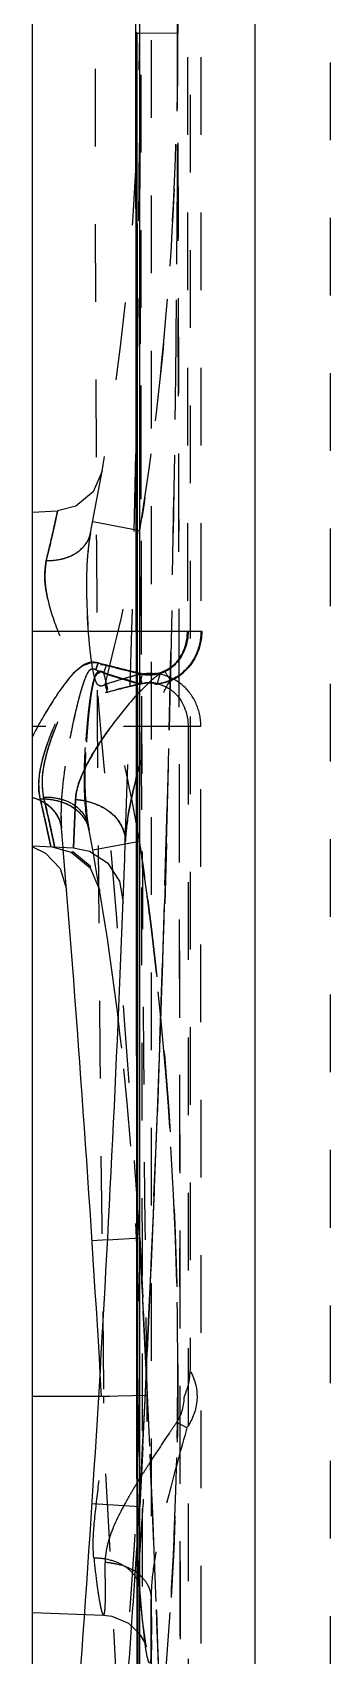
# Model space of a CAD drawing. Header units: millimetres. Extents: x 1147 to 12155, y -6137 to -4403.
# Drawn here: x 4469.75 to 4476.03, y -5292.88 to -5258.75 of the extents above; entities that cross this region are included whole.
import ezdxf

# ---------------------------------------------------------------- set-up
doc = ezdxf.new("R2010")
doc.units = ezdxf.units.MM
doc.header["$LTSCALE"] = 16.335
doc.linetypes.add('HIDDEN', pattern=[0.2, 0.1, -0.1])
doc.layers.get('0').update_dxf_attribs({"linetype": 'CONTINUOUS'})
doc.layers.add('DEFAULT_2', color=8, linetype='HIDDEN')

msp = doc.modelspace()

# ---------------------------------------------------------------- linework, layer by layer
at = {"color": 7, "linetype": 'Continuous'}
for p, q in [((4474.44, -5400.96), (4474.44, -5116.583)), ((4471.999, -5119.544), (4471.999, -5397.999)), ((4469.746, -5275.852), (4469.746, -5185.383)), ((4471.884, -5220.663), (4471.947, -5296.833)), ((4471.946, -5258.752), (4471.927, -5258.758)), ((4469.746, -5271.34), (4471.938, -5271.34)), ((4470.609, -5275.899), (4470.656, -5274.883)), ((4469.746, -5275.854), (4470.609, -5275.899)), ((4469.746, -5275.881), (4470.021, -5276.01)), ((4469.746, -5354.281), (4469.746, -5275.881)), ((4470.021, -5276.01), (4470.329, -5276.337)), ((4470.132, -5275.874), (4470.565, -5275.987)), ((4470.565, -5275.987), (4470.962, -5276.319)), ((4470.329, -5276.337), (4470.464, -5276.765)), ((4470.962, -5276.319), (4471.165, -5276.796)), ((4471.579, -5276.597), (4471.656, -5277.046)), ((4471.327, -5284.146), (4471.003, -5284.167)), ((4471.003, -5289.684), (4472.007, -5289.749))]:
    msp.add_line(p, q, dxfattribs=at)
msp.add_lwpolyline([(4470.609, -5275.899), (4470.946, -5275.971), (4471.329, -5276.217), (4471.579, -5276.597)], dxfattribs=at)
for centre, radius, start, end in [((3995.337, -5258.772), 476.67, 355.28382, 357.95506), ((3995.337, -5315.08), 476.67, 3.3817, 4.71166), ((4410.608, -5286.926), 61.398, 6.36964, 10.23074), ((3995.337, -5258.772), 477.675, 355.32448, 356.17559)]:
    msp.add_arc(centre, radius, start, end, dxfattribs=at)
for points, knots in [([(4471.946, -5258.752), (4471.949, -5261.929), (4471.96, -5274.627), (4471.964, -5287.326), (4471.965, -5296.848)], [0, 0, 0, 0, 0.25015, 1, 1, 1, 1]), ([(4471.938, -5272.692), (4471.775, -5272.871), (4471.476, -5273.236), (4471.085, -5273.794), (4470.785, -5274.33), (4470.663, -5274.706), (4470.656, -5274.883)], [0, 0, 0, 0, 0.282331, 0.549922, 0.793373, 1, 1, 1, 1]), ([(4471.936, -5274.422), (4471.876, -5274.655), (4471.774, -5275.103), (4471.711, -5275.561), (4471.703, -5275.781)], [0, 0, 0, 0, 0.522481, 1, 1, 1, 1]), ([(4470.656, -5274.883), (4470.799, -5274.891), (4471.078, -5274.957), (4471.437, -5275.155), (4471.658, -5275.454), (4471.707, -5275.679), (4471.703, -5275.781)], [0, 0, 0, 0, 0.284736, 0.560076, 0.797815, 1, 1, 1, 1])]:
    msp.add_open_spline(points, degree=3, knots=knots, dxfattribs=at)
at = {"layer": 'DEFAULT_2', "color": 8, "linetype": 'HIDDEN'}
for p, q in [((4476.029, -5388.431), (4476.029, -5129.112)), ((4472.811, -5258.768), (4472.66, -5159.755)), ((4472.256, -5316.089), (4472.256, -5201.454)), ((4472.729, -5215.199), (4472.811, -5258.768)), ((4472.721, -5216.046), (4472.811, -5258.768)), ((4473.069, -5230.663), (4473.069, -5286.883)), ((4473.013, -5246.203), (4473.013, -5271.34)), ((4473.297, -5246.203), (4473.297, -5271.34)), ((4472.811, -5258.768), (4472.007, -5258.772)), ((4471.214, -5267.978), (4471.026, -5268.411)), ((4471.026, -5268.411), (4470.661, -5268.711)), ((4469.746, -5268.838), (4470.276, -5268.81)), ((4470.267, -5268.854), (4470.276, -5268.81)), ((4470.267, -5268.854), (4470.276, -5268.81)), ((4470.661, -5268.711), (4470.276, -5268.81)), ((4471.02, -5269.035), (4472.007, -5269.227)), ((4471.938, -5271.34), (4473.315, -5271.34)), ((4471.08, -5272.159), (4471.133, -5272.012)), ((4471.254, -5272.219), (4471.307, -5272.061)), ((4472.059, -5272.246), (4472.007, -5272.443)), ((4472.059, -5272.445), (4472.007, -5272.249)), ((4471.328, -5272.624), (4471.276, -5272.466)), ((4473.297, -5273.351), (4469.746, -5273.351)), ((4473.027, -5273.351), (4473.013, -5384.107)), ((4473.315, -5384.107), (4473.297, -5273.351)), ((4470.656, -5274.883), (4470.609, -5275.899)), ((4470.656, -5274.883), (4470.609, -5275.899)), ((4470.609, -5275.899), (4470.656, -5274.883)), ((4470.132, -5275.874), (4470.077, -5275.611)), ((4470.132, -5275.874), (4470.077, -5275.611)), ((4470.213, -5275.878), (4470.182, -5275.725)), ((4470.213, -5275.878), (4470.182, -5275.725)), ((4472.007, -5275.768), (4471.017, -5275.948)), ((4472.569, -5275.81), (4472.532, -5277.075)), ((4472.57, -5275.81), (4472.533, -5277.075)), ((4469.746, -5275.881), (4469.746, -5275.852)), ((4470.565, -5275.987), (4470.6, -5275.978)), ((4470.6, -5275.978), (4470.965, -5276.28)), ((4470.965, -5276.28), (4470.962, -5276.319)), ((4471.327, -5284.146), (4472.007, -5284.102)), ((4472.007, -5284.102), (4472.071, -5285.353)), ((4469.746, -5287.428), (4472.947, -5287.428)), ((4471.248, -5287.428), (4472.164, -5287.412)), ((4472.07, -5288.503), (4472.007, -5289.749)), ((4472.07, -5288.503), (4472.007, -5289.749)), ((4472.008, -5291.494), (4471.999, -5291.234)), ((4472.247, -5291.692), (4472.256, -5292.444)), ((4472.248, -5292.444), (4472.247, -5291.692)), ((4469.746, -5291.981), (4471.246, -5292.033)), ((4471.246, -5292.033), (4471.42, -5292.055)), ((4471.42, -5292.055), (4471.77, -5292.205)), ((4471.77, -5292.205), (4471.999, -5292.422)), ((4472.003, -5292.426), (4472.117, -5292.621)), ((4472.248, -5292.718), (4472.248, -5292.444)), ((4472.117, -5292.621), (4472.142, -5292.688)), ((4472.251, -5296.833), (4472.248, -5292.718))]:
    msp.add_line(p, q, dxfattribs=at)
msp.add_lwpolyline([(4472.142, -5292.688), (4472.147, -5292.704), (4472.147, -5292.702), (4472.136, -5292.642), (4472.119, -5292.535), (4472.098, -5292.387), (4472.076, -5292.2), (4472.052, -5291.975), (4472.028, -5291.718), (4472.008, -5291.493)], dxfattribs=at)
for centre, radius, start, end in [((41540.038, -5139.155), 37068.225, 180.0707969, 180.1848899), ((3875.297, -5258.772), 597.513, 357.028242, 2.971758), ((6756.23, -5258.772), 2285.162, 179.281472, 180.718528), ((3995.337, -5258.772), 476.67, 357.95506, 2.04494), ((3872.108, -5258.755), 600.703, 359.99845, 1.623812), ((3869.444, -5258.735), 603.365, 359.99656, 1.61478), ((4418.15, -5258.772), 53.857, 348.7509, 11.2491), ((-7884.047, -5298.644), 12356.118, 359.8061967, 0.1848899), ((3872.593, -5258.8), 600.217, 358.376093, 0.002816), ((3869.375, -5258.817), 603.434, 358.386303, 0.00434), ((-10973.692, -5298.639), 15446.554, 359.7804772, 0.1478921), ((-10973.552, -5298.639), 15446.414, 359.7804743, 0.1478926), ((-7884.056, -5298.644), 12356.922, 359.9828564, 0.1848928), ((-10989.834, -5298.665), 15462.697, 0.0000757, 0.1478335), ((4420.9, -5260.808), 51.795, 350.6449, 350.9362), ((4418.15, -5258.772), 54.863, 345.5457, 349.0136), ((4478.619, -5274.775), 7.98, 159.7393, 160.8602), ((4475.35, -5257.252), 15.351, 254.7318, 256.609), ((4475.35, -5257.125), 15.467, 254.8754, 256.7094), ((3995.337, -5315.08), 477.675, 3.71825, 5.1552), ((4410.608, -5286.926), 62.404, 10.2993, 13.63105), ((4476.435, -5256.135), 16.897, 252.1447, 254.0361), ((4476.503, -5256.048), 17.01, 252.037, 253.9078), ((4476.263, -5287.993), 16.308, 105.9178, 107.808), ((4477.479, -5252.552), 20.63, 253.9854, 254.4186), ((4476.119, -5257.071), 15.912, 254.2052, 254.7666), ((4477.579, -5252.382), 20.83, 253.8572, 254.2875), ((4477.326, -5291.653), 20.12, 105.5328, 105.9698), ((4475.96, -5254.73), 17.945, 256.5779, 257.0488), ((4476.056, -5254.16), 18.522, 256.6982, 257.1543), ((4475.961, -5254.582), 18.081, 256.6792, 257.1455), ((4476.289, -5253.146), 19.555, 257.1448, 257.5246), ((4476.801, -5250.896), 21.87, 257.1524, 257.478), ((4476.278, -5253.349), 19.363, 257.0479, 257.4156), ((4477.176, -5291.116), 19.562, 105.3235, 105.5316), ((3876.693, -5258.79), 596.118, 357.023071, 358.693276), ((3885.813, -5259.144), 586.992, 357.011318, 358.707476), ((3881.463, -5258.975), 591.345, 357.137868, 358.700702), ((4463.12, -5269.759), 9.643, 343.8262, 345.0333), ((4465.822, -5276.368), 7.91, 30.2429, 31.9352), ((4475.314, -5287.309), 15.215, 103.4162, 105.1867), ((4475.948, -5289.926), 17.908, 102.9379, 103.4449), ((4477.351, -5253.012), 20.152, 254.4196, 254.6215), ((4476.515, -5255.621), 17.415, 254.7622, 254.9956), ((4477.443, -5252.866), 20.327, 254.2884, 254.4887), ((4476.305, -5291.478), 19.501, 102.5746, 102.9394), ((4476.06, -5276.455), 5.581, 136.6958, 137.6193), ((4475.974, -5276.375), 5.464, 136.7, 137.6294), ((4475.506, -5275.934), 4.821, 135.9307, 136.6942), ((4489.101, -5278.843), 17.726, 164.2196, 164.7579), ((4486.625, -5278.172), 15.16, 164.7443, 165.6848), ((4432.006, -5283.805), 38.943, 12.1473, 13.2661), ((4432.333, -5283.734), 38.609, 12.1467, 13.2751), ((4428.435, -5284.527), 42.665, 12.233, 13.135), ((4428.482, -5284.517), 42.616, 12.2327, 13.1361), ((4437.576, -5282.539), 33.31, 12.0088, 12.2218), ((4437.667, -5282.519), 33.217, 12.0082, 12.2214), ((3995.337, -5315.08), 476.67, 4.71166, 4.76494), ((4470.196, -5275.699), 0.767, 33.2857, 43.6883), ((4410.608, -5286.926), 61.398, 10.23074, 10.8027), ((4470.326, -5275.642), 0.624, 10.7508, 16.9083), ((4443.594, -5281.261), 27.158, 11.7613, 12.0133), ((4443.74, -5281.229), 27.009, 11.7593, 12.0129), ((4398.466, -5286.537), 74.325, 7.99219, 8.33106), ((4403.471, -5285.958), 69.289, 8.09301, 8.45644), ((4404.27, -5285.871), 68.486, 8.11352, 8.48269), ((4398.099, -5286.589), 74.696, 7.38061, 7.99196), ((4402.654, -5286.073), 70.114, 7.44108, 8.09243), ((4403.422, -5285.991), 69.342, 7.45566, 8.11291), ((3905.87, -5259.895), 566.923, 357.1521, 358.26344), ((3892.084, -5259.375), 580.718, 357.171043, 358.253392), ((4394.871, -5286.926), 77.94, 352.67921, 7.32137), ((4410.608, -5286.926), 61.398, 349.1973, 6.36964), ((3874.781, -5315.08), 598.029, 357.030804, 2.969196), ((3882.588, -5314.868), 590.221, 0.65952, 2.987961), ((3902.698, -5313.974), 570.092, 2.83872, 3.00357), ((3881.098, -5314.85), 591.708, 1.746657, 2.857372), ((3892.3, -5314.461), 580.501, 1.742115, 2.835889), ((3995.337, -5315.08), 476.67, 357.43435, 3.3817), ((3901.675, -5259.823), 571.116, 356.99643, 357.16849), ((3923.488, -5260.723), 549.286, 356.97095, 357.14707), ((4468.924, -5295.157), 8.151, 59.9848, 61.7031), ((4488.033, -5299.133), 18.875, 147.8206, 148.2164), ((4495.536, -5303.865), 27.745, 147.2599, 147.8008), ((4483.317, -5296.228), 13.336, 148.602, 149.0951), ((4485.271, -5297.421), 15.625, 148.2186, 148.6034), ((3995.337, -5258.772), 477.675, 356.17559, 356.28175), ((4473.48, -5291.091), 2.218, 163.4955, 166.1132), ((4473.723, -5291.163), 2.471, 161.1224, 163.4996), ((4430.749, -5291.86), 40.538, 0.8015, 1.3157), ((4471.253, -5292.232), 1.303, 83.6086, 88.9424), ((4471.374, -5291.918), 0.964, 53.3817, 59.7535), ((4471.417, -5291.859), 0.891, 48.6084, 53.354), ((4477.944, -5291.252), 5.945, 179.9271, 182.3464), ((4476.662, -5291.299), 4.662, 182.4102, 183.4442), ((4471.466, -5291.804), 0.817, 41.0548, 48.6294), ((4501.534, -5289.138), 29.626, 184.727, 185.0352), ((4497.441, -5289.504), 25.517, 185.024, 185.6127), ((4475.35, -5291.664), 3.103, 178.9863, 180.5224), ((4493.087, -5289.933), 21.142, 185.6074, 186.1741), ((4486.7, -5290.637), 14.716, 186.1254, 187.2307), ((4456.67, -5292.448), 15.586, 359.609, 0.0168)]:
    msp.add_arc(centre, radius, start, end, dxfattribs=at)
for points, knots in [([(4472.164, -5287.412), (4472.042, -5277.866), (4472.026, -5258.772), (4472.042, -5239.677), (4472.164, -5230.131)], [0, 0, 0, 0, 0.5, 1, 1, 1, 1]), ([(4472.007, -5269.227), (4472.292, -5267.502), (4472.682, -5264.02), (4472.868, -5258.772), (4472.683, -5253.523), (4472.287, -5250.042), (4472.007, -5248.316)], [0, 0, 0, 0, 0.249968, 0.500004, 0.750024, 1, 1, 1, 1]), ([(4472.007, -5248.316), (4472.288, -5250.042), (4472.683, -5253.523), (4472.806, -5257.023), (4472.806, -5258.772)], [0, 0, 0, 0, 0.499951, 1, 1, 1, 1]), ([(4471.927, -5258.758), (4471.927, -5258.76), (4471.937, -5258.761), (4471.959, -5258.766), (4471.987, -5258.768), (4472.007, -5258.769)], [0, 0, 0, 0, 0.071575, 0.260137, 1, 1, 1, 1]), ([(4472.806, -5258.772), (4472.806, -5260.477), (4472.688, -5263.888), (4472.317, -5267.283), (4472.049, -5268.967)], [0, 0, 0, 0, 0.500052, 1, 1, 1, 1]), ([(4470.276, -5268.81), (4470.276, -5268.816), (4470.268, -5268.839), (4470.26, -5268.891), (4470.241, -5268.977), (4470.203, -5269.154), (4470.135, -5269.451), (4470.074, -5269.709), (4470.038, -5269.856)], [0, 0, 0, 0, 0.016893, 0.066754, 0.148542, 0.261213, 0.575055, 1, 1, 1, 1]), ([(4470.276, -5268.81), (4470.273, -5268.815), (4470.272, -5268.84), (4470.258, -5268.891), (4470.242, -5268.977), (4470.202, -5269.154), (4470.135, -5269.452), (4470.074, -5269.709), (4470.038, -5269.856)], [0, 0, 0, 0, 0.016898, 0.066783, 0.148603, 0.261305, 0.575163, 1, 1, 1, 1]), ([(4470.038, -5269.856), (4470.068, -5269.735), (4470.147, -5269.402), (4470.223, -5269.067), (4470.267, -5268.854)], [0, 0, 0, 0, 0.364631, 1, 1, 1, 1]), ([(4470.038, -5269.856), (4470.155, -5269.861), (4470.382, -5269.834), (4470.751, -5269.69), (4470.939, -5269.442), (4470.972, -5269.278)], [0, 0, 0, 0, 0.297382, 0.573308, 1, 1, 1, 1]), ([(4471.276, -5272.466), (4471.254, -5272.482), (4471.205, -5272.508), (4471.121, -5272.48), (4471.08, -5272.397), (4471.042, -5272.267), (4471.006, -5272.087), (4470.976, -5271.866), (4470.951, -5271.641), (4470.924, -5271.338), (4470.899, -5270.963), (4470.884, -5270.518), (4470.887, -5269.956), (4470.919, -5269.542), (4470.972, -5269.278)], [0, 0, 0, 0, 0.024316, 0.045237, 0.070618, 0.101707, 0.166591, 0.23262, 0.29981, 0.367448, 0.501656, 0.633473, 0.761532, 1, 1, 1, 1]), ([(4470.465, -5269.796), (4470.557, -5269.765), (4470.727, -5269.68), (4470.855, -5269.538), (4470.9, -5269.462)], [0, 0, 0, 0, 0.524459, 1, 1, 1, 1]), ([(4470.923, -5269.6), (4470.895, -5269.848), (4470.881, -5270.231), (4470.89, -5270.748), (4470.91, -5271.15), (4470.936, -5271.488), (4470.964, -5271.758), (4470.987, -5271.959), (4471.018, -5272.155), (4471.053, -5272.313), (4471.091, -5272.425), (4471.137, -5272.49), (4471.213, -5272.505), (4471.256, -5272.481), (4471.276, -5272.466)], [0, 0, 0, 0, 0.245507, 0.374652, 0.506439, 0.639988, 0.706828, 0.772865, 0.837772, 0.901701, 0.930998, 0.954526, 0.975407, 1, 1, 1, 1]), ([(4470.01, -5270.28), (4470.008, -5270.243), (4470.005, -5270.101), (4470.021, -5269.96), (4470.038, -5269.856)], [0, 0, 0, 0, 0.261814, 1, 1, 1, 1]), ([(4470.01, -5270.28), (4470.008, -5270.243), (4470.005, -5270.101), (4470.021, -5269.96), (4470.038, -5269.856)], [0, 0, 0, 0, 0.261814, 1, 1, 1, 1]), ([(4470.038, -5269.856), (4470.023, -5269.963), (4469.996, -5270.189), (4470.05, -5270.682), (4470.216, -5271.189), (4470.432, -5271.708), (4470.597, -5272.042), (4470.753, -5272.305), (4470.89, -5272.491), (4471.081, -5272.649), (4471.25, -5272.639), (4471.328, -5272.624)], [0, 0, 0, 0, 0.097891, 0.205411, 0.447988, 0.579922, 0.716681, 0.786436, 0.856992, 0.927971, 1, 1, 1, 1]), ([(4470.067, -5270.654), (4470.06, -5270.622), (4470.033, -5270.499), (4470.015, -5270.374), (4470.01, -5270.28)], [0, 0, 0, 0, 0.258877, 1, 1, 1, 1]), ([(4473.315, -5271.34), (4473.315, -5271.504), (4473.249, -5271.834), (4472.953, -5272.242), (4472.506, -5272.476), (4472.167, -5272.485), (4472.007, -5272.453)], [0, 0, 0, 0, 0.251479, 0.500104, 0.748714, 1, 1, 1, 1]), ([(4473.297, -5271.34), (4473.297, -5271.502), (4473.232, -5271.829), (4472.942, -5272.234), (4472.501, -5272.467), (4472.167, -5272.474), (4472.009, -5272.443)], [0, 0, 0, 0, 0.25175, 0.50068, 0.749604, 1, 1, 1, 1]), ([(4473.027, -5271.34), (4473.027, -5271.587), (4472.893, -5271.991), (4472.448, -5272.255), (4472.183, -5272.274), (4472.059, -5272.246)], [0, 0, 0, 0, 0.493585, 0.746274, 1, 1, 1, 1]), ([(4473.027, -5271.34), (4473.027, -5271.587), (4472.893, -5271.991), (4472.448, -5272.255), (4472.183, -5272.274), (4472.059, -5272.246)], [0, 0, 0, 0, 0.493585, 0.746274, 1, 1, 1, 1]), ([(4472.059, -5272.246), (4472.183, -5272.274), (4472.449, -5272.255), (4472.893, -5271.991), (4473.027, -5271.587), (4473.027, -5271.34)], [0, 0, 0, 0, 0.2539, 0.506393, 1, 1, 1, 1]), ([(4473.013, -5271.34), (4473.013, -5271.584), (4472.883, -5271.982), (4472.448, -5272.246), (4472.186, -5272.266), (4472.065, -5272.239)], [0, 0, 0, 0, 0.494276, 0.746617, 1, 1, 1, 1]), ([(4472.065, -5272.239), (4472.186, -5272.266), (4472.448, -5272.246), (4472.883, -5271.982), (4473.013, -5271.584), (4473.013, -5271.34)], [0, 0, 0, 0, 0.253383, 0.505682, 1, 1, 1, 1]), ([(4472.656, -5272.384), (4472.852, -5272.299), (4473.199, -5271.997), (4473.315, -5271.556), (4473.315, -5271.34)], [0, 0, 0, 0, 0.497007, 1, 1, 1, 1]), ([(4471.133, -5272.012), (4470.784, -5271.952), (4470.225, -5272.699), (4469.907, -5273.248), (4469.746, -5273.563)], [0, 0, 0, 0, 0.500341, 1, 1, 1, 1]), ([(4469.91, -5274.869), (4469.858, -5274.646), (4469.909, -5274.124), (4470.128, -5273.509), (4470.368, -5272.98), (4470.548, -5272.64), (4470.717, -5272.374), (4470.864, -5272.185), (4471.063, -5272.031), (4471.237, -5272.036), (4471.315, -5272.056)], [0, 0, 0, 0, 0.202973, 0.446348, 0.579032, 0.716605, 0.78678, 0.857648, 0.928749, 1, 1, 1, 1]), ([(4469.91, -5274.869), (4469.895, -5274.761), (4469.871, -5274.53), (4469.921, -5274.168), (4470.032, -5273.787), (4470.182, -5273.389), (4470.367, -5272.982), (4470.546, -5272.642), (4470.715, -5272.377), (4470.861, -5272.188), (4471.062, -5272.031), (4471.235, -5272.04), (4471.315, -5272.056)], [0, 0, 0, 0, 0.096693, 0.203647, 0.32096, 0.446679, 0.579004, 0.716197, 0.786214, 0.856816, 0.928186, 1, 1, 1, 1]), ([(4469.983, -5274.832), (4469.967, -5274.725), (4469.942, -5274.498), (4470.007, -5274.004), (4470.177, -5273.495), (4470.401, -5272.977), (4470.569, -5272.642), (4470.732, -5272.382), (4470.867, -5272.193), (4471.06, -5272.04), (4471.231, -5272.042), (4471.307, -5272.061)], [0, 0, 0, 0, 0.097833, 0.205458, 0.448271, 0.580303, 0.717123, 0.786901, 0.857371, 0.928552, 1, 1, 1, 1]), ([(4471.133, -5272.012), (4471.043, -5271.985), (4470.886, -5272.002), (4470.734, -5272.114), (4470.596, -5272.242), (4470.447, -5272.423), (4470.337, -5272.573), (4470.285, -5272.65)], [0, 0, 0, 0, 0.249417, 0.375942, 0.501945, 0.752312, 1, 1, 1, 1]), ([(4470.939, -5275.525), (4470.888, -5275.255), (4470.848, -5274.685), (4470.864, -5273.987), (4470.905, -5273.371), (4470.944, -5272.929), (4471.056, -5272.063), (4471.257, -5272.228)], [0, 0, 0, 0, 0.245058, 0.502949, 0.635059, 0.768616, 1, 1, 1, 1]), ([(4471.08, -5272.159), (4471.063, -5272.148), (4471.026, -5272.131), (4470.946, -5272.152), (4470.895, -5272.242), (4470.851, -5272.346), (4470.812, -5272.455), (4470.777, -5272.565), (4470.735, -5272.712), (4470.668, -5272.97), (4470.585, -5273.339), (4470.471, -5273.923), (4470.364, -5274.635), (4470.336, -5275.208), (4470.359, -5275.484)], [0, 0, 0, 0, 0.01677, 0.032685, 0.06557, 0.098109, 0.130663, 0.163169, 0.195633, 0.260413, 0.389193, 0.516621, 0.765228, 1, 1, 1, 1]), ([(4471.08, -5272.158), (4471.056, -5272.14), (4470.976, -5272.129), (4470.9, -5272.223), (4470.852, -5272.339), (4470.806, -5272.472), (4470.764, -5272.61), (4470.712, -5272.797), (4470.63, -5273.13), (4470.53, -5273.607), (4470.463, -5273.99), (4470.435, -5274.18)], [0, 0, 0, 0, 0.041289, 0.089001, 0.148994, 0.213319, 0.278138, 0.343483, 0.475671, 0.740506, 1, 1, 1, 1]), ([(4470.656, -5274.883), (4470.666, -5274.655), (4470.855, -5274.169), (4471.282, -5273.492), (4471.733, -5272.911), (4472.15, -5272.462), (4472.393, -5272.253), (4472.535, -5272.184)], [0, 0, 0, 0, 0.204534, 0.450296, 0.7192, 0.858717, 1, 1, 1, 1]), ([(4470.656, -5274.883), (4470.666, -5274.655), (4470.855, -5274.169), (4471.282, -5273.492), (4471.733, -5272.911), (4472.15, -5272.462), (4472.393, -5272.253), (4472.535, -5272.184)], [0, 0, 0, 0, 0.204536, 0.450297, 0.719201, 0.858718, 1, 1, 1, 1]), ([(4471.255, -5272.219), (4471.233, -5272.202), (4471.183, -5272.176), (4471.1, -5272.208), (4471.059, -5272.291), (4471.031, -5272.386), (4471.005, -5272.493), (4470.977, -5272.638), (4470.949, -5272.824), (4470.922, -5273.05), (4470.891, -5273.353), (4470.863, -5273.729), (4470.842, -5274.174), (4470.839, -5274.737), (4470.868, -5275.153), (4470.919, -5275.418)], [0, 0, 0, 0, 0.024119, 0.045125, 0.070785, 0.101972, 0.134365, 0.166981, 0.233078, 0.300296, 0.36794, 0.502135, 0.633908, 0.761885, 1, 1, 1, 1]), ([(4470.919, -5275.418), (4470.868, -5275.153), (4470.839, -5274.737), (4470.842, -5274.175), (4470.863, -5273.729), (4470.891, -5273.353), (4470.922, -5273.05), (4470.949, -5272.824), (4470.982, -5272.602), (4471.02, -5272.422), (4471.059, -5272.291), (4471.1, -5272.208), (4471.183, -5272.177), (4471.233, -5272.202), (4471.255, -5272.219)], [0, 0, 0, 0, 0.238147, 0.366149, 0.497948, 0.632171, 0.699832, 0.767062, 0.833162, 0.898176, 0.929388, 0.955045, 0.976021, 1, 1, 1, 1]), ([(4471.251, -5272.224), (4471.22, -5272.201), (4471.121, -5272.176), (4471.05, -5272.325), (4471.018, -5272.474), (4470.984, -5272.652), (4470.961, -5272.831), (4470.932, -5273.075), (4470.904, -5273.382), (4470.879, -5273.749), (4470.858, -5274.228), (4470.856, -5274.584), (4470.865, -5274.819)], [0, 0, 0, 0, 0.040109, 0.087332, 0.150244, 0.2148, 0.280337, 0.346855, 0.48106, 0.614305, 0.7458, 1, 1, 1, 1]), ([(4471.257, -5272.228), (4471.236, -5272.211), (4471.187, -5272.184), (4471.103, -5272.214), (4471.063, -5272.299), (4471.036, -5272.397), (4471.011, -5272.507), (4470.984, -5272.657), (4470.958, -5272.849), (4470.932, -5273.081), (4470.903, -5273.394), (4470.877, -5273.783), (4470.858, -5274.243), (4470.857, -5274.824), (4470.887, -5275.252), (4470.939, -5275.525)], [0, 0, 0, 0, 0.023549, 0.043738, 0.06891, 0.099952, 0.132289, 0.164884, 0.231018, 0.298354, 0.366166, 0.500768, 0.633001, 0.761434, 1, 1, 1, 1]), ([(4471.703, -5275.781), (4471.713, -5275.509), (4471.803, -5274.941), (4471.98, -5274.236), (4472.151, -5273.65), (4472.295, -5273.205), (4472.452, -5272.781), (4472.566, -5272.498), (4472.656, -5272.385)], [0, 0, 0, 0, 0.230193, 0.483752, 0.615029, 0.746968, 0.87807, 1, 1, 1, 1]), ([(4473.297, -5273.351), (4473.297, -5273.189), (4473.232, -5272.863), (4472.942, -5272.458), (4472.5, -5272.225), (4472.165, -5272.217), (4472.007, -5272.249)], [0, 0, 0, 0, 0.251465, 0.500204, 0.748787, 1, 1, 1, 1]), ([(4472.535, -5272.184), (4472.487, -5272.208), (4472.306, -5272.319), (4472.152, -5272.467), (4472.042, -5272.581)], [0, 0, 0, 0, 0.251975, 1, 1, 1, 1]), ([(4472.535, -5272.184), (4472.487, -5272.208), (4472.306, -5272.319), (4472.153, -5272.467), (4472.042, -5272.581)], [0, 0, 0, 0, 0.251981, 1, 1, 1, 1]), ([(4470.285, -5272.65), (4470.233, -5272.725), (4470.039, -5273.02), (4469.863, -5273.327), (4469.746, -5273.563)], [0, 0, 0, 0, 0.257684, 1, 1, 1, 1]), ([(4469.983, -5274.832), (4469.959, -5274.669), (4469.943, -5274.41), (4470.011, -5274.062), (4470.114, -5273.678), (4470.303, -5273.183), (4470.49, -5272.794), (4470.599, -5272.6)], [0, 0, 0, 0, 0.209456, 0.326164, 0.450169, 0.716255, 1, 1, 1, 1]), ([(4469.983, -5274.832), (4469.959, -5274.669), (4469.943, -5274.41), (4470.011, -5274.062), (4470.114, -5273.678), (4470.303, -5273.183), (4470.49, -5272.794), (4470.599, -5272.6)], [0, 0, 0, 0, 0.209456, 0.326164, 0.450169, 0.716255, 1, 1, 1, 1]), ([(4471.938, -5272.693), (4471.775, -5272.871), (4471.476, -5273.237), (4471.085, -5273.794), (4470.785, -5274.33), (4470.663, -5274.706), (4470.656, -5274.883)], [0, 0, 0, 0, 0.282342, 0.549939, 0.793381, 1, 1, 1, 1]), ([(4472.059, -5272.445), (4472.183, -5272.418), (4472.449, -5272.436), (4472.893, -5272.701), (4473.027, -5273.105), (4473.027, -5273.351)], [0, 0, 0, 0, 0.253931, 0.506441, 1, 1, 1, 1]), ([(4470.435, -5274.18), (4470.428, -5274.226), (4470.402, -5274.408), (4470.382, -5274.59), (4470.37, -5274.727)], [0, 0, 0, 0, 0.254252, 1, 1, 1, 1]), ([(4471.935, -5274.423), (4471.876, -5274.656), (4471.774, -5275.104), (4471.711, -5275.561), (4471.703, -5275.781)], [0, 0, 0, 0, 0.522486, 1, 1, 1, 1]), ([(4470.847, -5274.737), (4470.85, -5274.796), (4470.861, -5275.024), (4470.887, -5275.252), (4470.919, -5275.418)], [0, 0, 0, 0, 0.259598, 1, 1, 1, 1]), ([(4470.359, -5275.484), (4470.347, -5275.344), (4470.198, -5275.042), (4469.909, -5274.89), (4469.746, -5274.843)], [0, 0, 0, 0, 0.453618, 1, 1, 1, 1]), ([(4470.359, -5275.484), (4470.348, -5275.344), (4470.199, -5275.042), (4469.909, -5274.89), (4469.746, -5274.843)], [0, 0, 0, 0, 0.453612, 1, 1, 1, 1]), ([(4470.055, -5274.99), (4470.032, -5274.974), (4469.936, -5274.912), (4469.829, -5274.867), (4469.746, -5274.843)], [0, 0, 0, 0, 0.240192, 1, 1, 1, 1]), ([(4470.055, -5274.99), (4470.032, -5274.974), (4469.936, -5274.912), (4469.829, -5274.867), (4469.746, -5274.843)], [0, 0, 0, 0, 0.240193, 1, 1, 1, 1]), ([(4469.91, -5274.869), (4470.029, -5274.865), (4470.268, -5274.891), (4470.679, -5275.046), (4470.902, -5275.33), (4470.939, -5275.525)], [0, 0, 0, 0, 0.274255, 0.543991, 1, 1, 1, 1]), ([(4469.91, -5274.869), (4470.029, -5274.865), (4470.268, -5274.891), (4470.679, -5275.046), (4470.902, -5275.33), (4470.939, -5275.525)], [0, 0, 0, 0, 0.274254, 0.54399, 1, 1, 1, 1]), ([(4469.91, -5274.869), (4469.943, -5275.011), (4470, -5275.258), (4470.063, -5275.544), (4470.1, -5275.714), (4470.115, -5275.797), (4470.129, -5275.845), (4470.13, -5275.869), (4470.132, -5275.874)], [0, 0, 0, 0, 0.425364, 0.739171, 0.851735, 0.9334, 0.983158, 1, 1, 1, 1]), ([(4469.91, -5274.869), (4469.943, -5275.011), (4470.001, -5275.258), (4470.068, -5275.571), (4470.112, -5275.764), (4470.126, -5275.852), (4470.132, -5275.874)], [0, 0, 0, 0, 0.425374, 0.739209, 0.933449, 1, 1, 1, 1]), ([(4469.983, -5274.832), (4470.092, -5274.828), (4470.309, -5274.85), (4470.681, -5274.987), (4470.885, -5275.242), (4470.919, -5275.418)], [0, 0, 0, 0, 0.275568, 0.545901, 1, 1, 1, 1]), ([(4469.983, -5274.832), (4470.092, -5274.828), (4470.309, -5274.85), (4470.681, -5274.987), (4470.885, -5275.242), (4470.919, -5275.418)], [0, 0, 0, 0, 0.275571, 0.545904, 1, 1, 1, 1]), ([(4469.983, -5274.832), (4470.018, -5274.98), (4470.076, -5275.237), (4470.142, -5275.534), (4470.178, -5275.712), (4470.198, -5275.797), (4470.205, -5275.849), (4470.214, -5275.872), (4470.213, -5275.878)], [0, 0, 0, 0, 0.425064, 0.738909, 0.851556, 0.933309, 0.983135, 1, 1, 1, 1]), ([(4469.983, -5274.832), (4470.018, -5274.979), (4470.077, -5275.237), (4470.146, -5275.563), (4470.192, -5275.763), (4470.207, -5275.855), (4470.213, -5275.878)], [0, 0, 0, 0, 0.424877, 0.738768, 0.933283, 1, 1, 1, 1]), ([(4470.27, -5275.214), (4470.257, -5275.193), (4470.198, -5275.107), (4470.12, -5275.036), (4470.055, -5274.99)], [0, 0, 0, 0, 0.232025, 1, 1, 1, 1]), ([(4470.349, -5275.08), (4470.349, -5275.115), (4470.347, -5275.25), (4470.351, -5275.384), (4470.359, -5275.484)], [0, 0, 0, 0, 0.257331, 1, 1, 1, 1]), ([(4470.349, -5275.08), (4470.349, -5275.115), (4470.347, -5275.25), (4470.351, -5275.384), (4470.359, -5275.484)], [0, 0, 0, 0, 0.257331, 1, 1, 1, 1]), ([(4470.379, -5274.941), (4470.416, -5274.954), (4470.552, -5275.008), (4470.677, -5275.092), (4470.751, -5275.169)], [0, 0, 0, 0, 0.268944, 1, 1, 1, 1]), ([(4470.656, -5274.883), (4470.791, -5274.891), (4471.061, -5274.951), (4471.507, -5275.181), (4471.711, -5275.555), (4471.703, -5275.781)], [0, 0, 0, 0, 0.272437, 0.545976, 1, 1, 1, 1]), ([(4470.656, -5274.883), (4470.791, -5274.891), (4471.061, -5274.951), (4471.507, -5275.181), (4471.711, -5275.555), (4471.703, -5275.781)], [0, 0, 0, 0, 0.272436, 0.545975, 1, 1, 1, 1]), ([(4470.656, -5274.883), (4470.696, -5274.886), (4470.86, -5274.903), (4471.02, -5274.951), (4471.134, -5275.001)], [0, 0, 0, 0, 0.245185, 1, 1, 1, 1]), ([(4470.865, -5274.819), (4470.868, -5274.88), (4470.88, -5275.117), (4470.906, -5275.353), (4470.939, -5275.525)], [0, 0, 0, 0, 0.259984, 1, 1, 1, 1]), ([(4470.359, -5275.484), (4470.357, -5275.462), (4470.344, -5275.367), (4470.308, -5275.276), (4470.27, -5275.214)], [0, 0, 0, 0, 0.231998, 1, 1, 1, 1]), ([(4470.837, -5275.278), (4470.85, -5275.298), (4470.896, -5275.375), (4470.927, -5275.461), (4470.939, -5275.525)], [0, 0, 0, 0, 0.265984, 1, 1, 1, 1]), ([(4472.007, -5298.083), (4472.287, -5296.238), (4472.68, -5292.523), (4472.935, -5285.065), (4472.555, -5279.456), (4472.007, -5275.768)], [0, 0, 0, 0, 0.25006, 0.500173, 1, 1, 1, 1]), ([(4472.178, -5276.993), (4472.607, -5280.282), (4473.012, -5286.925), (4472.607, -5293.568), (4472.178, -5296.857)], [0, 0, 0, 0, 0.5, 1, 1, 1, 1]), ([(4472.178, -5276.993), (4472.609, -5280.282), (4472.909, -5285.269), (4472.706, -5291.904), (4472.397, -5295.212), (4472.18, -5296.858)], [0, 0, 0, 0, 0.499864, 0.749938, 1, 1, 1, 1]), ([(4472.947, -5287.428), (4472.987, -5287.343), (4473.052, -5287.165), (4473.067, -5286.977), (4473.069, -5286.883)], [0, 0, 0, 0, 0.499328, 1, 1, 1, 1]), ([(4473.074, -5286.909), (4473.176, -5287.086), (4473.276, -5287.512), (4473.124, -5287.916), (4473.008, -5288.085)], [0, 0, 0, 0, 0.499847, 1, 1, 1, 1]), ([(4471.041, -5290.831), (4471.016, -5290.594), (4471.044, -5290.075), (4471.188, -5288.95), (4471.261, -5288.05), (4471.248, -5287.428)], [0, 0, 0, 0, 0.209587, 0.453515, 1, 1, 1, 1]), ([(4471.999, -5291.23), (4472, -5290.946), (4472.033, -5290.349), (4472.131, -5289.08), (4472.172, -5288.089), (4472.164, -5287.412)], [0, 0, 0, 0, 0.222766, 0.468878, 1, 1, 1, 1]), ([(4472.787, -5287.98), (4472.736, -5288.053), (4472.535, -5288.343), (4472.341, -5288.638), (4472.199, -5288.86)], [0, 0, 0, 0, 0.252739, 1, 1, 1, 1]), ([(4473.001, -5288.099), (4472.877, -5288.54), (4472.638, -5289.402), (4472.427, -5290.272), (4472.35, -5290.702)], [0, 0, 0, 0, 0.511599, 1, 1, 1, 1]), ([(4471.875, -5289.379), (4471.825, -5289.462), (4471.641, -5289.779), (4471.472, -5290.108), (4471.385, -5290.364)], [0, 0, 0, 0, 0.264156, 1, 1, 1, 1]), ([(4471.041, -5290.831), (4471.168, -5290.83), (4471.405, -5290.86), (4471.711, -5290.999), (4471.932, -5291.211), (4472.001, -5291.399), (4472.008, -5291.493)], [0, 0, 0, 0, 0.297216, 0.553054, 0.776595, 1, 1, 1, 1]), ([(4471.041, -5290.831), (4471.058, -5291.002), (4471.085, -5291.242), (4471.125, -5291.538), (4471.153, -5291.71), (4471.178, -5291.843), (4471.201, -5291.944), (4471.219, -5291.999), (4471.236, -5292.033), (4471.245, -5292.033)], [0, 0, 0, 0, 0.419992, 0.590283, 0.732117, 0.844431, 0.926512, 0.977887, 1, 1, 1, 1]), ([(4471.327, -5290.559), (4471.32, -5290.591), (4471.293, -5290.713), (4471.278, -5290.837), (4471.277, -5290.929)], [0, 0, 0, 0, 0.262815, 1, 1, 1, 1]), ([(4472.35, -5290.702), (4472.336, -5290.78), (4472.286, -5291.081), (4472.251, -5291.384), (4472.248, -5291.609)], [0, 0, 0, 0, 0.261912, 1, 1, 1, 1]), ([(4471.398, -5290.937), (4471.441, -5290.942), (4471.601, -5290.968), (4471.757, -5291.025), (4471.86, -5291.085)], [0, 0, 0, 0, 0.266984, 1, 1, 1, 1]), ([(4471.285, -5291.599), (4471.285, -5291.576), (4471.286, -5291.474), (4471.285, -5291.372), (4471.284, -5291.293)], [0, 0, 0, 0, 0.226552, 1, 1, 1, 1]), ([(4471.245, -5292.033), (4471.255, -5292.033), (4471.268, -5291.982), (4471.277, -5291.911), (4471.284, -5291.768), (4471.285, -5291.662), (4471.285, -5291.599)], [0, 0, 0, 0, 0.072865, 0.261234, 0.571317, 1, 1, 1, 1]), ([(4472.13, -5292.698), (4472.127, -5292.682), (4472.117, -5292.613), (4472.108, -5292.543), (4472.101, -5292.489)], [0, 0, 0, 0, 0.228678, 1, 1, 1, 1]), ([(4472.252, -5292.77), (4472.25, -5292.811), (4472.247, -5292.882), (4472.24, -5292.961), (4472.233, -5293.007), (4472.227, -5293.025), (4472.221, -5293.039), (4472.201, -5293.039), (4472.191, -5292.994), (4472.156, -5292.893), (4472.142, -5292.781), (4472.13, -5292.698)], [0, 0, 0, 0, 0.196322, 0.333787, 0.380379, 0.412518, 0.431404, 0.443276, 0.495362, 0.60483, 1, 1, 1, 1]), ([(4472.255, -5292.555), (4472.255, -5292.575), (4472.255, -5292.646), (4472.253, -5292.718), (4472.252, -5292.77)], [0, 0, 0, 0, 0.276491, 1, 1, 1, 1])]:
    msp.add_open_spline(points, degree=3, knots=knots, dxfattribs=at)
for points in [[(4470.9, -5269.462), (4470.933, -5269.405), (4470.959, -5269.342), (4470.972, -5269.278)], [(4470.972, -5269.278), (4470.951, -5269.384), (4470.935, -5269.492), (4470.923, -5269.6)], [(4470.923, -5269.6), (4470.911, -5269.701), (4470.903, -5269.803), (4470.897, -5269.904)], [(4470.038, -5269.856), (4470.182, -5269.862), (4470.329, -5269.842), (4470.465, -5269.796)], [(4470.038, -5269.856), (4470.182, -5269.862), (4470.329, -5269.842), (4470.465, -5269.796)], [(4472.059, -5272.246), (4471.748, -5272.177), (4471.438, -5272.102), (4471.133, -5272.012)], [(4472.059, -5272.246), (4471.807, -5272.19), (4471.556, -5272.129), (4471.307, -5272.061)], [(4472.065, -5272.239), (4471.813, -5272.183), (4471.563, -5272.123), (4471.315, -5272.056)], [(4471.08, -5272.159), (4471.384, -5272.267), (4471.695, -5272.359), (4472.007, -5272.443)], [(4471.788, -5272.382), (4471.55, -5272.315), (4471.313, -5272.242), (4471.08, -5272.159)], [(4471.254, -5272.219), (4471.503, -5272.299), (4471.754, -5272.373), (4472.007, -5272.443)], [(4471.257, -5272.228), (4471.505, -5272.309), (4471.755, -5272.383), (4472.007, -5272.453)], [(4472.007, -5272.249), (4471.762, -5272.316), (4471.518, -5272.388), (4471.276, -5272.466)], [(4472.007, -5272.249), (4472.147, -5272.221), (4472.295, -5272.221), (4472.435, -5272.249)], [(4471.328, -5272.625), (4471.57, -5272.559), (4471.814, -5272.5), (4472.059, -5272.445)], [(4472.381, -5272.445), (4472.276, -5272.422), (4472.164, -5272.422), (4472.059, -5272.445)], [(4470.37, -5274.727), (4470.36, -5274.844), (4470.352, -5274.962), (4470.349, -5275.08)], [(4469.91, -5274.869), (4470.068, -5274.864), (4470.23, -5274.889), (4470.379, -5274.941)], [(4469.983, -5274.832), (4470.13, -5274.826), (4470.279, -5274.849), (4470.417, -5274.897)], [(4470.867, -5275.266), (4470.89, -5275.314), (4470.909, -5275.365), (4470.919, -5275.418)], [(4471.697, -5275.668), (4471.702, -5275.705), (4471.704, -5275.743), (4471.703, -5275.781)], [(4472.787, -5287.98), (4472.893, -5287.82), (4472.947, -5287.62), (4472.947, -5287.428)], [(4472.083, -5291.267), (4472.119, -5291.309), (4472.151, -5291.355), (4472.176, -5291.404)], [(4472.176, -5291.404), (4472.197, -5291.443), (4472.213, -5291.485), (4472.225, -5291.527)], [(4472.225, -5291.527), (4472.24, -5291.581), (4472.248, -5291.637), (4472.247, -5291.692)]]:
    msp.add_open_spline(points, degree=3, dxfattribs=at)

doc.saveas('drawing.dxf')
